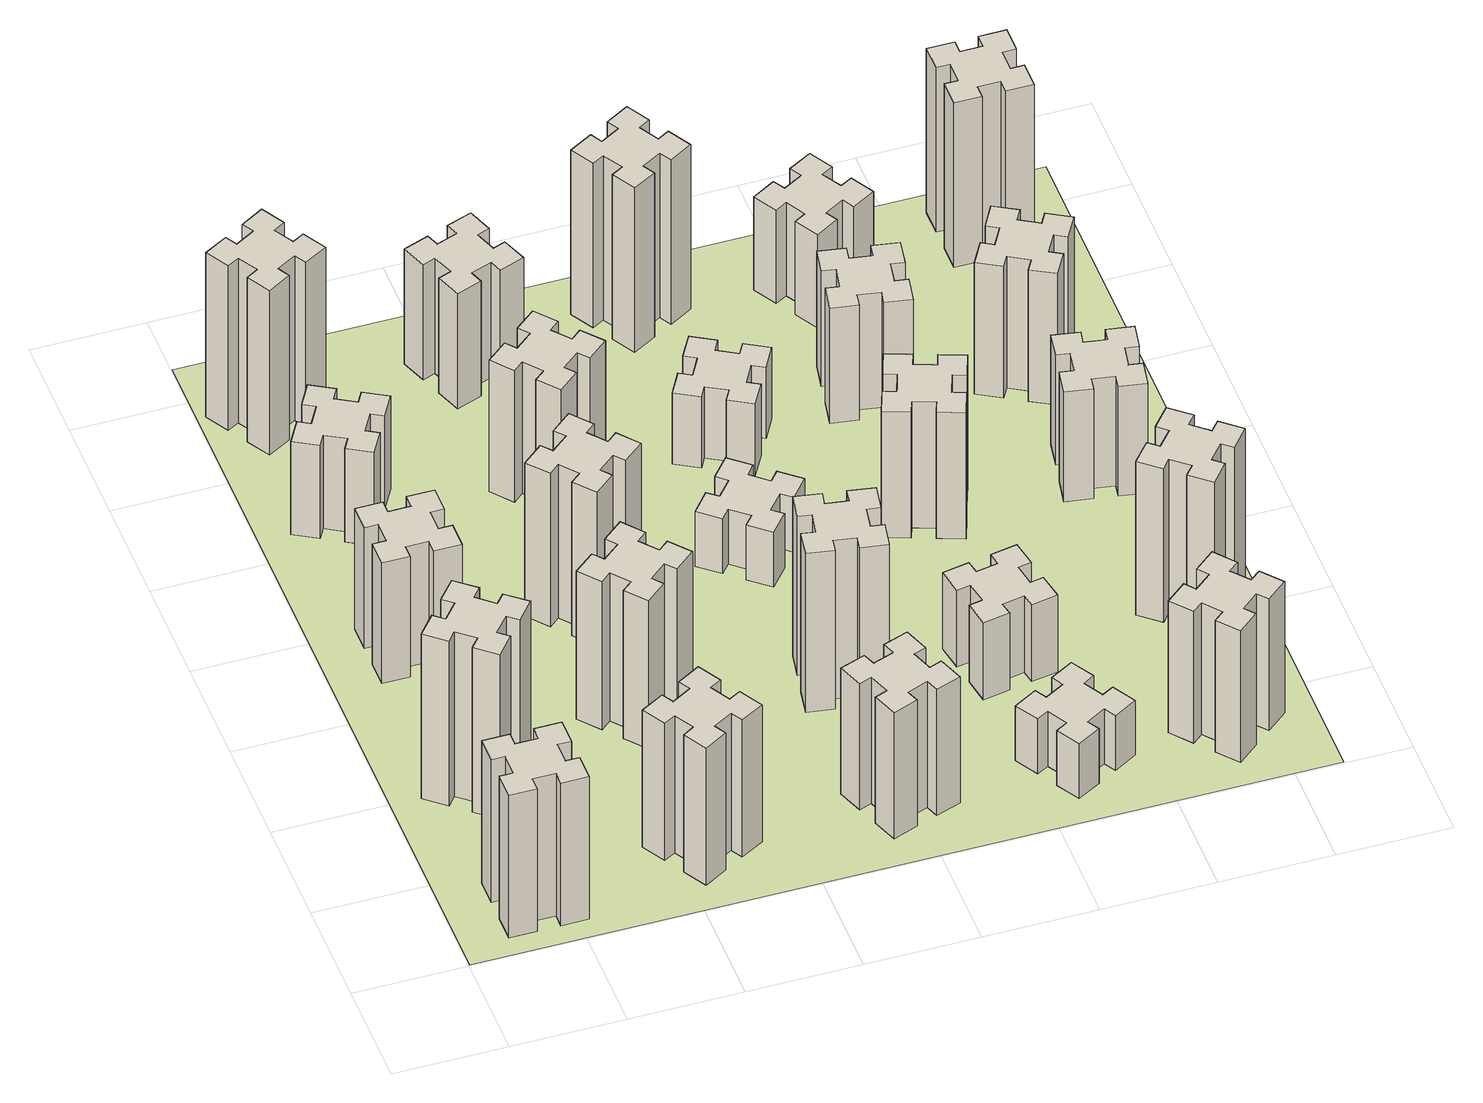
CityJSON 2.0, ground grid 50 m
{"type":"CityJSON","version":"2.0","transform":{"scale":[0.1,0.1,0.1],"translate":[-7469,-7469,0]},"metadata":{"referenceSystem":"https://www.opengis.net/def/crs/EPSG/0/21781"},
"CityObjects":{
"building1":{"type":"Building","attributes":{"class":"1000","function":"1000","usage":"1000","yearOfConstruction":2016,"roofType":"1000","measuredHeight":78,"storeysAboveGround":30,"storeysBelowGround":0},"geometry":[{"type":"Solid","lod":"1","boundaries":[[[[0,1,2,3,4,5,6,7,8,9,10,11,12,13,14,15,16,17,18,19]],[[17,16,20,21]],[[16,15,22,20]],[[15,14,23,22]],[[14,13,24,23]],[[13,12,25,24]],[[12,11,26,25]],[[11,10,27,26]],[[10,9,28,27]],[[9,8,29,28]],[[8,7,30,29]],[[7,6,31,30]],[[6,5,32,31]],[[5,4,33,32]],[[4,3,34,33]],[[3,2,35,34]],[[2,1,36,35]],[[1,0,37,36]],[[0,19,38,37]],[[19,18,39,38]],[[18,17,21,39]],[[24,25,26,27,28,29,30,31,32,33,34,35,36,37,38,39,21,20,22,23]]]]}]},
"building2":{"type":"Building","attributes":{"class":"1000","function":"1000","usage":"1000","yearOfConstruction":2016,"roofType":"1000","measuredHeight":90,"storeysAboveGround":30,"storeysBelowGround":0},"geometry":[{"type":"Solid","lod":"1","boundaries":[[[[40,41,42,43,44,45,46,47,48,49,50,51,52,53,54,55,56,57,58,59]],[[57,56,60,61]],[[56,55,62,60]],[[55,54,63,62]],[[54,53,64,63]],[[53,52,65,64]],[[52,51,66,65]],[[51,50,67,66]],[[50,49,68,67]],[[49,48,69,68]],[[48,47,70,69]],[[47,46,71,70]],[[46,45,72,71]],[[45,44,73,72]],[[44,43,74,73]],[[43,42,75,74]],[[42,41,76,75]],[[41,40,77,76]],[[40,59,78,77]],[[59,58,79,78]],[[58,57,61,79]],[[64,65,66,67,68,69,70,71,72,73,74,75,76,77,78,79,61,60,62,63]]]]}]},
"building3":{"type":"Building","attributes":{"class":"1000","function":"1000","usage":"1000","yearOfConstruction":2016,"roofType":"1000","measuredHeight":66,"storeysAboveGround":30,"storeysBelowGround":0},"geometry":[{"type":"Solid","lod":"1","boundaries":[[[[80,81,82,83,84,85,86,87,88,89,90,91,92,93,94,95,96,97,98,99]],[[97,96,100,101]],[[96,95,102,100]],[[95,94,103,102]],[[94,93,104,103]],[[93,92,105,104]],[[92,91,106,105]],[[91,90,107,106]],[[90,89,108,107]],[[89,88,109,108]],[[88,87,110,109]],[[87,86,111,110]],[[86,85,112,111]],[[85,84,113,112]],[[84,83,114,113]],[[83,82,115,114]],[[82,81,116,115]],[[81,80,117,116]],[[80,99,118,117]],[[99,98,119,118]],[[98,97,101,119]],[[104,105,106,107,108,109,110,111,112,113,114,115,116,117,118,119,101,100,102,103]]]]}]},
"building4":{"type":"Building","attributes":{"class":"1000","function":"1000","usage":"1000","yearOfConstruction":2016,"roofType":"1000","measuredHeight":51,"storeysAboveGround":30,"storeysBelowGround":0},"geometry":[{"type":"Solid","lod":"1","boundaries":[[[[120,121,122,123,124,125,126,127,128,129,130,131,132,133,134,135,136,137,138,139]],[[137,136,140,141]],[[136,135,142,140]],[[135,134,143,142]],[[134,133,144,143]],[[133,132,145,144]],[[132,131,146,145]],[[131,130,147,146]],[[130,129,148,147]],[[129,128,149,148]],[[128,127,150,149]],[[127,126,151,150]],[[126,125,152,151]],[[125,124,153,152]],[[124,123,154,153]],[[123,122,155,154]],[[122,121,156,155]],[[121,120,157,156]],[[120,139,158,157]],[[139,138,159,158]],[[138,137,141,159]],[[144,145,146,147,148,149,150,151,152,153,154,155,156,157,158,159,141,140,142,143]]]]}]},
"building5":{"type":"Building","attributes":{"class":"1000","function":"1000","usage":"1000","yearOfConstruction":2016,"roofType":"1000","measuredHeight":75,"storeysAboveGround":30,"storeysBelowGround":0},"geometry":[{"type":"Solid","lod":"1","boundaries":[[[[160,161,162,163,164,165,166,167,168,169,170,171,172,173,174,175,176,177,178,179]],[[177,176,180,181]],[[176,175,182,180]],[[175,174,183,182]],[[174,173,184,183]],[[173,172,185,184]],[[172,171,186,185]],[[171,170,187,186]],[[170,169,188,187]],[[169,168,189,188]],[[168,167,190,189]],[[167,166,191,190]],[[166,165,192,191]],[[165,164,193,192]],[[164,163,194,193]],[[163,162,195,194]],[[162,161,196,195]],[[161,160,197,196]],[[160,179,198,197]],[[179,178,199,198]],[[178,177,181,199]],[[184,185,186,187,188,189,190,191,192,193,194,195,196,197,198,199,181,180,182,183]]]]}]},
"building6":{"type":"Building","attributes":{"class":"1000","function":"1000","usage":"1000","yearOfConstruction":2016,"roofType":"1000","measuredHeight":90,"storeysAboveGround":30,"storeysBelowGround":0},"geometry":[{"type":"Solid","lod":"1","boundaries":[[[[200,201,202,203,204,205,206,207,208,209,210,211,212,213,214,215,216,217,218,219]],[[217,216,220,221]],[[216,215,222,220]],[[215,214,223,222]],[[214,213,224,223]],[[213,212,225,224]],[[212,211,226,225]],[[211,210,227,226]],[[210,209,228,227]],[[209,208,229,228]],[[208,207,230,229]],[[207,206,231,230]],[[206,205,232,231]],[[205,204,233,232]],[[204,203,234,233]],[[203,202,235,234]],[[202,201,236,235]],[[201,200,237,236]],[[200,219,238,237]],[[219,218,239,238]],[[218,217,221,239]],[[224,225,226,227,228,229,230,231,232,233,234,235,236,237,238,239,221,220,222,223]]]]}]},
"building7":{"type":"Building","attributes":{"class":"1000","function":"1000","usage":"1000","yearOfConstruction":2016,"roofType":"1000","measuredHeight":81,"storeysAboveGround":30,"storeysBelowGround":0},"geometry":[{"type":"Solid","lod":"1","boundaries":[[[[240,241,242,243,244,245,246,247,248,249,250,251,252,253,254,255,256,257,258,259]],[[257,256,260,261]],[[256,255,262,260]],[[255,254,263,262]],[[254,253,264,263]],[[253,252,265,264]],[[252,251,266,265]],[[251,250,267,266]],[[250,249,268,267]],[[249,248,269,268]],[[248,247,270,269]],[[247,246,271,270]],[[246,245,272,271]],[[245,244,273,272]],[[244,243,274,273]],[[243,242,275,274]],[[242,241,276,275]],[[241,240,277,276]],[[240,259,278,277]],[[259,258,279,278]],[[258,257,261,279]],[[264,265,266,267,268,269,270,271,272,273,274,275,276,277,278,279,261,260,262,263]]]]}]},
"building8":{"type":"Building","attributes":{"class":"1000","function":"1000","usage":"1000","yearOfConstruction":2016,"roofType":"1000","measuredHeight":84,"storeysAboveGround":30,"storeysBelowGround":0},"geometry":[{"type":"Solid","lod":"1","boundaries":[[[[280,281,282,283,284,285,286,287,288,289,290,291,292,293,294,295,296,297,298,299]],[[297,296,300,301]],[[296,295,302,300]],[[295,294,303,302]],[[294,293,304,303]],[[293,292,305,304]],[[292,291,306,305]],[[291,290,307,306]],[[290,289,308,307]],[[289,288,309,308]],[[288,287,310,309]],[[287,286,311,310]],[[286,285,312,311]],[[285,284,313,312]],[[284,283,314,313]],[[283,282,315,314]],[[282,281,316,315]],[[281,280,317,316]],[[280,299,318,317]],[[299,298,319,318]],[[298,297,301,319]],[[304,305,306,307,308,309,310,311,312,313,314,315,316,317,318,319,301,300,302,303]]]]}]},
"building9":{"type":"Building","attributes":{"class":"1000","function":"1000","usage":"1000","yearOfConstruction":2016,"roofType":"1000","measuredHeight":72,"storeysAboveGround":30,"storeysBelowGround":0},"geometry":[{"type":"Solid","lod":"1","boundaries":[[[[320,321,322,323,324,325,326,327,328,329,330,331,332,333,334,335,336,337,338,339]],[[337,336,340,341]],[[336,335,342,340]],[[335,334,343,342]],[[334,333,344,343]],[[333,332,345,344]],[[332,331,346,345]],[[331,330,347,346]],[[330,329,348,347]],[[329,328,349,348]],[[328,327,350,349]],[[327,326,351,350]],[[326,325,352,351]],[[325,324,353,352]],[[324,323,354,353]],[[323,322,355,354]],[[322,321,356,355]],[[321,320,357,356]],[[320,339,358,357]],[[339,338,359,358]],[[338,337,341,359]],[[344,345,346,347,348,349,350,351,352,353,354,355,356,357,358,359,341,340,342,343]]]]}]},
"building10":{"type":"Building","attributes":{"class":"1000","function":"1000","usage":"1000","yearOfConstruction":2016,"roofType":"1000","measuredHeight":69,"storeysAboveGround":30,"storeysBelowGround":0},"geometry":[{"type":"Solid","lod":"1","boundaries":[[[[360,361,362,363,364,365,366,367,368,369,370,371,372,373,374,375,376,377,378,379]],[[377,376,380,381]],[[376,375,382,380]],[[375,374,383,382]],[[374,373,384,383]],[[373,372,385,384]],[[372,371,386,385]],[[371,370,387,386]],[[370,369,388,387]],[[369,368,389,388]],[[368,367,390,389]],[[367,366,391,390]],[[366,365,392,391]],[[365,364,393,392]],[[364,363,394,393]],[[363,362,395,394]],[[362,361,396,395]],[[361,360,397,396]],[[360,379,398,397]],[[379,378,399,398]],[[378,377,381,399]],[[384,385,386,387,388,389,390,391,392,393,394,395,396,397,398,399,381,380,382,383]]]]}]},
"building11":{"type":"Building","attributes":{"class":"1000","function":"1000","usage":"1000","yearOfConstruction":2016,"roofType":"1000","measuredHeight":63,"storeysAboveGround":30,"storeysBelowGround":0},"geometry":[{"type":"Solid","lod":"1","boundaries":[[[[400,401,402,403,404,405,406,407,408,409,410,411,412,413,414,415,416,417,418,419]],[[417,416,420,421]],[[416,415,422,420]],[[415,414,423,422]],[[414,413,424,423]],[[413,412,425,424]],[[412,411,426,425]],[[411,410,427,426]],[[410,409,428,427]],[[409,408,429,428]],[[408,407,430,429]],[[407,406,431,430]],[[406,405,432,431]],[[405,404,433,432]],[[404,403,434,433]],[[403,402,435,434]],[[402,401,436,435]],[[401,400,437,436]],[[400,419,438,437]],[[419,418,439,438]],[[418,417,421,439]],[[424,425,426,427,428,429,430,431,432,433,434,435,436,437,438,439,421,420,422,423]]]]}]},
"building12":{"type":"Building","attributes":{"class":"1000","function":"1000","usage":"1000","yearOfConstruction":2016,"roofType":"1000","measuredHeight":87,"storeysAboveGround":30,"storeysBelowGround":0},"geometry":[{"type":"Solid","lod":"1","boundaries":[[[[440,441,442,443,444,445,446,447,448,449,450,451,452,453,454,455,456,457,458,459]],[[457,456,460,461]],[[456,455,462,460]],[[455,454,463,462]],[[454,453,464,463]],[[453,452,465,464]],[[452,451,466,465]],[[451,450,467,466]],[[450,449,468,467]],[[449,448,469,468]],[[448,447,470,469]],[[447,446,471,470]],[[446,445,472,471]],[[445,444,473,472]],[[444,443,474,473]],[[443,442,475,474]],[[442,441,476,475]],[[441,440,477,476]],[[440,459,478,477]],[[459,458,479,478]],[[458,457,461,479]],[[464,465,466,467,468,469,470,471,472,473,474,475,476,477,478,479,461,460,462,463]]]]}]},
"building13":{"type":"Building","attributes":{"class":"1000","function":"1000","usage":"1000","yearOfConstruction":2016,"roofType":"1000","measuredHeight":30,"storeysAboveGround":30,"storeysBelowGround":0},"geometry":[{"type":"Solid","lod":"1","boundaries":[[[[480,481,482,483,484,485,486,487,488,489,490,491,492,493,494,495,496,497,498,499]],[[497,496,500,501]],[[496,495,502,500]],[[495,494,503,502]],[[494,493,504,503]],[[493,492,505,504]],[[492,491,506,505]],[[491,490,507,506]],[[490,489,508,507]],[[489,488,509,508]],[[488,487,510,509]],[[487,486,511,510]],[[486,485,512,511]],[[485,484,513,512]],[[484,483,514,513]],[[483,482,515,514]],[[482,481,516,515]],[[481,480,517,516]],[[480,499,518,517]],[[499,498,519,518]],[[498,497,501,519]],[[504,505,506,507,508,509,510,511,512,513,514,515,516,517,518,519,501,500,502,503]]]]}]},
"building14":{"type":"Building","attributes":{"class":"1000","function":"1000","usage":"1000","yearOfConstruction":2016,"roofType":"1000","measuredHeight":39,"storeysAboveGround":30,"storeysBelowGround":0},"geometry":[{"type":"Solid","lod":"1","boundaries":[[[[520,521,522,523,524,525,526,527,528,529,530,531,532,533,534,535,536,537,538,539]],[[537,536,540,541]],[[536,535,542,540]],[[535,534,543,542]],[[534,533,544,543]],[[533,532,545,544]],[[532,531,546,545]],[[531,530,547,546]],[[530,529,548,547]],[[529,528,549,548]],[[528,527,550,549]],[[527,526,551,550]],[[526,525,552,551]],[[525,524,553,552]],[[524,523,554,553]],[[523,522,555,554]],[[522,521,556,555]],[[521,520,557,556]],[[520,539,558,557]],[[539,538,559,558]],[[538,537,541,559]],[[544,545,546,547,548,549,550,551,552,553,554,555,556,557,558,559,541,540,542,543]]]]}]},
"building15":{"type":"Building","attributes":{"class":"1000","function":"1000","usage":"1000","yearOfConstruction":2016,"roofType":"1000","measuredHeight":30,"storeysAboveGround":30,"storeysBelowGround":0},"geometry":[{"type":"Solid","lod":"1","boundaries":[[[[560,561,562,563,564,565,566,567,568,569,570,571,572,573,574,575,576,577,578,579]],[[577,576,580,581]],[[576,575,582,580]],[[575,574,583,582]],[[574,573,584,583]],[[573,572,585,584]],[[572,571,586,585]],[[571,570,587,586]],[[570,569,588,587]],[[569,568,589,588]],[[568,567,590,589]],[[567,566,591,590]],[[566,565,592,591]],[[565,564,593,592]],[[564,563,594,593]],[[563,562,595,594]],[[562,561,596,595]],[[561,560,597,596]],[[560,579,598,597]],[[579,578,599,598]],[[578,577,581,599]],[[584,585,586,587,588,589,590,591,592,593,594,595,596,597,598,599,581,580,582,583]]]]}]},
"building16":{"type":"Building","attributes":{"class":"1000","function":"1000","usage":"1000","yearOfConstruction":2016,"roofType":"1000","measuredHeight":90,"storeysAboveGround":30,"storeysBelowGround":0},"geometry":[{"type":"Solid","lod":"1","boundaries":[[[[600,601,602,603,604,605,606,607,608,609,610,611,612,613,614,615,616,617,618,619]],[[617,616,620,621]],[[616,615,622,620]],[[615,614,623,622]],[[614,613,624,623]],[[613,612,625,624]],[[612,611,626,625]],[[611,610,627,626]],[[610,609,628,627]],[[609,608,629,628]],[[608,607,630,629]],[[607,606,631,630]],[[606,605,632,631]],[[605,604,633,632]],[[604,603,634,633]],[[603,602,635,634]],[[602,601,636,635]],[[601,600,637,636]],[[600,619,638,637]],[[619,618,639,638]],[[618,617,621,639]],[[624,625,626,627,628,629,630,631,632,633,634,635,636,637,638,639,621,620,622,623]]]]}]},
"building17":{"type":"Building","attributes":{"class":"1000","function":"1000","usage":"1000","yearOfConstruction":2016,"roofType":"1000","measuredHeight":42,"storeysAboveGround":30,"storeysBelowGround":0},"geometry":[{"type":"Solid","lod":"1","boundaries":[[[[640,641,642,643,644,645,646,647,648,649,650,651,652,653,654,655,656,657,658,659]],[[657,656,660,661]],[[656,655,662,660]],[[655,654,663,662]],[[654,653,664,663]],[[653,652,665,664]],[[652,651,666,665]],[[651,650,667,666]],[[650,649,668,667]],[[649,648,669,668]],[[648,647,670,669]],[[647,646,671,670]],[[646,645,672,671]],[[645,644,673,672]],[[644,643,674,673]],[[643,642,675,674]],[[642,641,676,675]],[[641,640,677,676]],[[640,659,678,677]],[[659,658,679,678]],[[658,657,661,679]],[[664,665,666,667,668,669,670,671,672,673,674,675,676,677,678,679,661,660,662,663]]]]}]},
"building18":{"type":"Building","attributes":{"class":"1000","function":"1000","usage":"1000","yearOfConstruction":2016,"roofType":"1000","measuredHeight":69,"storeysAboveGround":30,"storeysBelowGround":0},"geometry":[{"type":"Solid","lod":"1","boundaries":[[[[680,681,682,683,684,685,686,687,688,689,690,691,692,693,694,695,696,697,698,699]],[[697,696,700,701]],[[696,695,702,700]],[[695,694,703,702]],[[694,693,704,703]],[[693,692,705,704]],[[692,691,706,705]],[[691,690,707,706]],[[690,689,708,707]],[[689,688,709,708]],[[688,687,710,709]],[[687,686,711,710]],[[686,685,712,711]],[[685,684,713,712]],[[684,683,714,713]],[[683,682,715,714]],[[682,681,716,715]],[[681,680,717,716]],[[680,699,718,717]],[[699,698,719,718]],[[698,697,701,719]],[[704,705,706,707,708,709,710,711,712,713,714,715,716,717,718,719,701,700,702,703]]]]}]},
"building19":{"type":"Building","attributes":{"class":"1000","function":"1000","usage":"1000","yearOfConstruction":2016,"roofType":"1000","measuredHeight":63,"storeysAboveGround":30,"storeysBelowGround":0},"geometry":[{"type":"Solid","lod":"1","boundaries":[[[[720,721,722,723,724,725,726,727,728,729,730,731,732,733,734,735,736,737,738,739]],[[737,736,740,741]],[[736,735,742,740]],[[735,734,743,742]],[[734,733,744,743]],[[733,732,745,744]],[[732,731,746,745]],[[731,730,747,746]],[[730,729,748,747]],[[729,728,749,748]],[[728,727,750,749]],[[727,726,751,750]],[[726,725,752,751]],[[725,724,753,752]],[[724,723,754,753]],[[723,722,755,754]],[[722,721,756,755]],[[721,720,757,756]],[[720,739,758,757]],[[739,738,759,758]],[[738,737,741,759]],[[744,745,746,747,748,749,750,751,752,753,754,755,756,757,758,759,741,740,742,743]]]]}]},
"building20":{"type":"Building","attributes":{"class":"1000","function":"1000","usage":"1000","yearOfConstruction":2016,"roofType":"1000","measuredHeight":72,"storeysAboveGround":30,"storeysBelowGround":0},"geometry":[{"type":"Solid","lod":"1","boundaries":[[[[760,761,762,763,764,765,766,767,768,769,770,771,772,773,774,775,776,777,778,779]],[[777,776,780,781]],[[776,775,782,780]],[[775,774,783,782]],[[774,773,784,783]],[[773,772,785,784]],[[772,771,786,785]],[[771,770,787,786]],[[770,769,788,787]],[[769,768,789,788]],[[768,767,790,789]],[[767,766,791,790]],[[766,765,792,791]],[[765,764,793,792]],[[764,763,794,793]],[[763,762,795,794]],[[762,761,796,795]],[[761,760,797,796]],[[760,779,798,797]],[[779,778,799,798]],[[778,777,781,799]],[[784,785,786,787,788,789,790,791,792,793,794,795,796,797,798,799,781,780,782,783]]]]}]},
"building21":{"type":"Building","attributes":{"class":"1000","function":"1000","usage":"1000","yearOfConstruction":2016,"roofType":"1000","measuredHeight":51,"storeysAboveGround":30,"storeysBelowGround":0},"geometry":[{"type":"Solid","lod":"1","boundaries":[[[[800,801,802,803,804,805,806,807,808,809,810,811,812,813,814,815,816,817,818,819]],[[817,816,820,821]],[[816,815,822,820]],[[815,814,823,822]],[[814,813,824,823]],[[813,812,825,824]],[[812,811,826,825]],[[811,810,827,826]],[[810,809,828,827]],[[809,808,829,828]],[[808,807,830,829]],[[807,806,831,830]],[[806,805,832,831]],[[805,804,833,832]],[[804,803,834,833]],[[803,802,835,834]],[[802,801,836,835]],[[801,800,837,836]],[[800,819,838,837]],[[819,818,839,838]],[[818,817,821,839]],[[824,825,826,827,828,829,830,831,832,833,834,835,836,837,838,839,821,820,822,823]]]]}]},
"building22":{"type":"Building","attributes":{"class":"1000","function":"1000","usage":"1000","yearOfConstruction":2016,"roofType":"1000","measuredHeight":84,"storeysAboveGround":30,"storeysBelowGround":0},"geometry":[{"type":"Solid","lod":"1","boundaries":[[[[840,841,842,843,844,845,846,847,848,849,850,851,852,853,854,855,856,857,858,859]],[[857,856,860,861]],[[856,855,862,860]],[[855,854,863,862]],[[854,853,864,863]],[[853,852,865,864]],[[852,851,866,865]],[[851,850,867,866]],[[850,849,868,867]],[[849,848,869,868]],[[848,847,870,869]],[[847,846,871,870]],[[846,845,872,871]],[[845,844,873,872]],[[844,843,874,873]],[[843,842,875,874]],[[842,841,876,875]],[[841,840,877,876]],[[840,859,878,877]],[[859,858,879,878]],[[858,857,861,879]],[[864,865,866,867,868,869,870,871,872,873,874,875,876,877,878,879,861,860,862,863]]]]}]},
"building23":{"type":"Building","attributes":{"class":"1000","function":"1000","usage":"1000","yearOfConstruction":2016,"roofType":"1000","measuredHeight":60,"storeysAboveGround":30,"storeysBelowGround":0},"geometry":[{"type":"Solid","lod":"1","boundaries":[[[[880,881,882,883,884,885,886,887,888,889,890,891,892,893,894,895,896,897,898,899]],[[897,896,900,901]],[[896,895,902,900]],[[895,894,903,902]],[[894,893,904,903]],[[893,892,905,904]],[[892,891,906,905]],[[891,890,907,906]],[[890,889,908,907]],[[889,888,909,908]],[[888,887,910,909]],[[887,886,911,910]],[[886,885,912,911]],[[885,884,913,912]],[[884,883,914,913]],[[883,882,915,914]],[[882,881,916,915]],[[881,880,917,916]],[[880,899,918,917]],[[899,898,919,918]],[[898,897,901,919]],[[904,905,906,907,908,909,910,911,912,913,914,915,916,917,918,919,901,900,902,903]]]]}]},
"building24":{"type":"Building","attributes":{"class":"1000","function":"1000","usage":"1000","yearOfConstruction":2016,"roofType":"1000","measuredHeight":72,"storeysAboveGround":30,"storeysBelowGround":0},"geometry":[{"type":"Solid","lod":"1","boundaries":[[[[920,921,922,923,924,925,926,927,928,929,930,931,932,933,934,935,936,937,938,939]],[[937,936,940,941]],[[936,935,942,940]],[[935,934,943,942]],[[934,933,944,943]],[[933,932,945,944]],[[932,931,946,945]],[[931,930,947,946]],[[930,929,948,947]],[[929,928,949,948]],[[928,927,950,949]],[[927,926,951,950]],[[926,925,952,951]],[[925,924,953,952]],[[924,923,954,953]],[[923,922,955,954]],[[922,921,956,955]],[[921,920,957,956]],[[920,939,958,957]],[[939,938,959,958]],[[938,937,941,959]],[[944,945,946,947,948,949,950,951,952,953,954,955,956,957,958,959,941,940,942,943]]]]}]},
"building25":{"type":"Building","attributes":{"class":"1000","function":"1000","usage":"1000","yearOfConstruction":2016,"roofType":"1000","measuredHeight":90,"storeysAboveGround":30,"storeysBelowGround":0},"geometry":[{"type":"Solid","lod":"1","boundaries":[[[[960,961,962,963,964,965,966,967,968,969,970,971,972,973,974,975,976,977,978,979]],[[977,976,980,981]],[[976,975,982,980]],[[975,974,983,982]],[[974,973,984,983]],[[973,972,985,984]],[[972,971,986,985]],[[971,970,987,986]],[[970,969,988,987]],[[969,968,989,988]],[[968,967,990,989]],[[967,966,991,990]],[[966,965,992,991]],[[965,964,993,992]],[[964,963,994,993]],[[963,962,995,994]],[[962,961,996,995]],[[961,960,997,996]],[[960,979,998,997]],[[979,978,999,998]],[[978,977,981,999]],[[984,985,986,987,988,989,990,991,992,993,994,995,996,997,998,999,981,980,982,983]]]]}]},
"landuse1":{"type":"LandUse","attributes":{"name":"plot1","function":"1010"},"geometry":[{"type":"MultiSurface","lod":"1","boundaries":[[[1000,1001,1002,1003]]]}]}
},
"vertices":[
[265,325,0],[265,225,0],[205,225,0],[205,105,0],[325,105,0],[325,165,0],[425,165,0],[425,105,0],[545,105,0],[545,225,0],[485,225,0],[485,325,0],[545,325,0],[545,445,0],[425,445,0],[425,385,0],[325,385,0],[325,445,0],[205,445,0],[205,325,0],[325,385,780],[325,445,780],[425,385,780],[425,445,780],[545,445,780],[545,325,780],[485,325,780],[485,225,780],[545,225,780],[545,105,780],[425,105,780],[425,165,780],[325,165,780],[325,105,780],[205,105,780],[205,225,780],[265,225,780],[265,325,780],[205,325,780],[205,445,780],
[484,1067,0],[408,1132,0],[446,1178,0],[354,1255,0],[277,1163,0],[323,1124,0],[259,1048,0],[213,1086,0],[136,994,0],[228,917,0],[266,963,0],[343,899,0],[304,853,0],[396,776,0],[473,868,0],[427,906,0],[492,983,0],[538,944,0],[615,1036,0],[523,1113,0],[492,983,900],[538,944,900],[427,906,900],[473,868,900],[396,776,900],[304,853,900],[343,899,900],[266,963,900],[228,917,900],[136,994,900],[213,1086,900],[259,1048,900],[323,1124,900],[277,1163,900],[354,1255,900],[446,1178,900],[408,1132,900],[484,1067,900],[523,1113,900],[615,1036,900],
[265,1905,0],[265,1805,0],[205,1805,0],[205,1685,0],[325,1685,0],[325,1745,0],[425,1745,0],[425,1685,0],[545,1685,0],[545,1805,0],[485,1805,0],[485,1905,0],[545,1905,0],[545,2025,0],[425,2025,0],[425,1965,0],[325,1965,0],[325,2025,0],[205,2025,0],[205,1905,0],[325,1965,660],[325,2025,660],[425,1965,660],[425,2025,660],[545,2025,660],[545,1905,660],[485,1905,660],[485,1805,660],[545,1805,660],[545,1685,660],[425,1685,660],[425,1745,660],[325,1745,660],[325,1685,660],[205,1685,660],[205,1805,660],[265,1805,660],[265,1905,660],[205,1905,660],[205,2025,660],
[446,2597,0],[496,2684,0],[548,2654,0],[608,2758,0],[504,2818,0],[474,2766,0],[387,2816,0],[417,2868,0],[313,2928,0],[253,2824,0],[305,2794,0],[255,2707,0],[203,2737,0],[143,2633,0],[247,2573,0],[277,2625,0],[364,2575,0],[334,2523,0],[438,2463,0],[498,2567,0],[364,2575,510],[334,2523,510],[277,2625,510],[247,2573,510],[143,2633,510],[203,2737,510],[255,2707,510],[305,2794,510],[253,2824,510],[313,2928,510],[417,2868,510],[387,2816,510],[474,2766,510],[504,2818,510],[608,2758,510],[548,2654,510],[496,2684,510],[446,2597,510],[498,2567,510],[438,2463,510],
[1127,255,0],[1214,305,0],[1244,253,0],[1348,313,0],[1288,417,0],[1236,387,0],[1186,474,0],[1238,504,0],[1178,608,0],[1074,548,0],[1104,496,0],[1017,446,0],[987,498,0],[883,438,0],[943,334,0],[995,364,0],[1045,277,0],[993,247,0],[1053,143,0],[1157,203,0],[1045,277,750],[993,247,750],[995,364,750],[943,334,750],[883,438,750],[987,498,750],[1017,446,750],[1104,496,750],[1074,548,750],[1178,608,750],[1238,504,750],[1186,474,750],[1236,387,750],[1288,417,750],[1348,313,750],[1244,253,750],[1214,305,750],[1127,255,750],[1157,203,750],[1053,143,750],
[287,3215,0],[374,3265,0],[404,3213,0],[508,3273,0],[448,3377,0],[396,3347,0],[346,3434,0],[398,3464,0],[338,3568,0],[234,3508,0],[264,3456,0],[177,3406,0],[147,3458,0],[43,3398,0],[103,3294,0],[155,3324,0],[205,3237,0],[153,3207,0],[213,3103,0],[317,3163,0],[205,3237,900],[153,3207,900],[155,3324,900],[103,3294,900],[43,3398,900],[147,3458,900],[177,3406,900],[264,3456,900],[234,3508,900],[338,3568,900],[398,3464,900],[346,3434,900],[396,3347,900],[448,3377,900],[508,3273,900],[404,3213,900],[374,3265,900],[287,3215,900],[317,3163,900],[213,3103,900],
[1083,1332,0],[1006,1267,0],[968,1313,0],[876,1236,0],[953,1144,0],[999,1183,0],[1063,1106,0],[1017,1068,0],[1094,976,0],[1186,1053,0],[1148,1099,0],[1224,1163,0],[1263,1117,0],[1355,1194,0],[1278,1286,0],[1232,1248,0],[1167,1324,0],[1213,1363,0],[1136,1455,0],[1044,1378,0],[1167,1324,810],[1213,1363,810],[1232,1248,810],[1278,1286,810],[1355,1194,810],[1263,1117,810],[1224,1163,810],[1148,1099,810],[1186,1053,810],[1094,976,810],[1017,1068,810],[1063,1106,810],[999,1183,810],[953,1144,810],[876,1236,810],[968,1313,810],[1006,1267,810],[1083,1332,810],[1044,1378,810],[1136,1455,810],
[1083,1972,0],[1006,1907,0],[968,1953,0],[876,1876,0],[953,1784,0],[999,1823,0],[1063,1746,0],[1017,1708,0],[1094,1616,0],[1186,1693,0],[1148,1739,0],[1224,1803,0],[1263,1757,0],[1355,1834,0],[1278,1926,0],[1232,1888,0],[1167,1964,0],[1213,2003,0],[1136,2095,0],[1044,2018,0],[1167,1964,840],[1213,2003,840],[1232,1888,840],[1278,1926,840],[1355,1834,840],[1263,1757,840],[1224,1803,840],[1148,1739,840],[1186,1693,840],[1094,1616,840],[1017,1708,840],[1063,1746,840],[999,1823,840],[953,1784,840],[876,1876,840],[968,1953,840],[1006,1907,840],[1083,1972,840],[1044,2018,840],[1136,2095,840],
[1099,2563,0],[1163,2486,0],[1117,2448,0],[1194,2356,0],[1286,2433,0],[1248,2479,0],[1324,2543,0],[1363,2497,0],[1455,2574,0],[1378,2666,0],[1332,2628,0],[1267,2704,0],[1313,2743,0],[1236,2835,0],[1144,2758,0],[1183,2712,0],[1106,2647,0],[1068,2693,0],[976,2616,0],[1053,2524,0],[1106,2647,720],[1068,2693,720],[1183,2712,720],[1144,2758,720],[1236,2835,720],[1313,2743,720],[1267,2704,720],[1332,2628,720],[1378,2666,720],[1455,2574,720],[1363,2497,720],[1324,2543,720],[1248,2479,720],[1286,2433,720],[1194,2356,720],[1117,2448,720],[1163,2486,720],[1099,2563,720],[1053,2524,720],[976,2616,720],
[1965,496,0],[1871,462,0],[1850,518,0],[1737,477,0],[1779,364,0],[1835,385,0],[1869,291,0],[1813,270,0],[1854,157,0],[1967,199,0],[1946,255,0],[2040,289,0],[2060,233,0],[2173,274,0],[2132,387,0],[2076,366,0],[2042,460,0],[2098,480,0],[2057,593,0],[1944,552,0],[2042,460,690],[2098,480,690],[2076,366,690],[2132,387,690],[2173,274,690],[2060,233,690],[2040,289,690],[1946,255,690],[1967,199,690],[1854,157,690],[1813,270,690],[1869,291,690],[1835,385,690],[1779,364,690],[1737,477,690],[1850,518,690],[1871,462,690],[1965,496,690],[1944,552,690],[2057,593,690],
[1125,3456,0],[1031,3422,0],[1010,3478,0],[897,3437,0],[939,3324,0],[995,3345,0],[1029,3251,0],[973,3230,0],[1014,3117,0],[1127,3159,0],[1106,3215,0],[1200,3249,0],[1220,3193,0],[1333,3234,0],[1292,3347,0],[1236,3326,0],[1202,3420,0],[1258,3440,0],[1217,3553,0],[1104,3512,0],[1202,3420,630],[1258,3440,630],[1236,3326,630],[1292,3347,630],[1333,3234,630],[1220,3193,630],[1200,3249,630],[1106,3215,630],[1127,3159,630],[1014,3117,630],[973,3230,630],[1029,3251,630],[995,3345,630],[939,3324,630],[897,3437,630],[1010,3478,630],[1031,3422,630],[1125,3456,630],[1104,3512,630],[1217,3553,630],
[2055,1047,0],[2072,1145,0],[2131,1135,0],[2152,1253,0],[2034,1274,0],[2024,1215,0],[1925,1232,0],[1936,1291,0],[1817,1312,0],[1797,1194,0],[1856,1184,0],[1838,1085,0],[1779,1096,0],[1758,977,0],[1877,957,0],[1887,1016,0],[1985,998,0],[1975,939,0],[2093,918,0],[2114,1037,0],[1985,998,870],[1975,939,870],[1887,1016,870],[1877,957,870],[1758,977,870],[1779,1096,870],[1838,1085,870],[1856,1184,870],[1797,1194,870],[1817,1312,870],[1936,1291,870],[1925,1232,870],[2024,1215,870],[2034,1274,870],[2152,1253,870],[2131,1135,870],[2072,1145,870],[2055,1047,870],[2114,1037,870],[2093,918,870],
[1964,2007,0],[1888,2072,0],[1926,2118,0],[1834,2195,0],[1757,2103,0],[1803,2064,0],[1739,1988,0],[1693,2026,0],[1616,1934,0],[1708,1857,0],[1746,1903,0],[1823,1839,0],[1784,1793,0],[1876,1716,0],[1953,1808,0],[1907,1846,0],[1972,1923,0],[2018,1884,0],[2095,1976,0],[2003,2053,0],[1972,1923,300],[2018,1884,300],[1907,1846,300],[1953,1808,300],[1876,1716,300],[1784,1793,300],[1823,1839,300],[1746,1903,300],[1708,1857,300],[1616,1934,300],[1693,2026,300],[1739,1988,300],[1803,2064,300],[1757,2103,300],[1834,2195,300],[1926,2118,300],[1888,2072,300],[1964,2007,300],[2003,2053,300],[2095,1976,300],
[2026,2497,0],[2076,2584,0],[2128,2554,0],[2188,2658,0],[2084,2718,0],[2054,2666,0],[1967,2716,0],[1997,2768,0],[1893,2828,0],[1833,2724,0],[1885,2694,0],[1835,2607,0],[1783,2637,0],[1723,2533,0],[1827,2473,0],[1857,2525,0],[1944,2475,0],[1914,2423,0],[2018,2363,0],[2078,2467,0],[1944,2475,390],[1914,2423,390],[1857,2525,390],[1827,2473,390],[1723,2533,390],[1783,2637,390],[1835,2607,390],[1885,2694,390],[1833,2724,390],[1893,2828,390],[1997,2768,390],[1967,2716,390],[2054,2666,390],[2084,2718,390],[2188,2658,390],[2128,2554,390],[2076,2584,390],[2026,2497,390],[2078,2467,390],[2018,2363,390],
[2575,364,0],[2625,277,0],[2573,247,0],[2633,143,0],[2737,203,0],[2707,255,0],[2794,305,0],[2824,253,0],[2928,313,0],[2868,417,0],[2816,387,0],[2766,474,0],[2818,504,0],[2758,608,0],[2654,548,0],[2684,496,0],[2597,446,0],[2567,498,0],[2463,438,0],[2523,334,0],[2597,446,300],[2567,498,300],[2684,496,300],[2654,548,300],[2758,608,300],[2818,504,300],[2766,474,300],[2816,387,300],[2868,417,300],[2928,313,300],[2824,253,300],[2794,305,300],[2707,255,300],[2737,203,300],[2633,143,300],[2573,247,300],[2625,277,300],[2575,364,300],[2523,334,300],[2463,438,300],
[1844,3556,0],[1757,3506,0],[1727,3558,0],[1623,3498,0],[1683,3394,0],[1735,3424,0],[1785,3337,0],[1733,3307,0],[1793,3203,0],[1897,3263,0],[1867,3315,0],[1954,3365,0],[1984,3313,0],[2088,3373,0],[2028,3477,0],[1976,3447,0],[1926,3534,0],[1978,3564,0],[1918,3668,0],[1814,3608,0],[1926,3534,900],[1978,3564,900],[1976,3447,900],[2028,3477,900],[2088,3373,900],[1984,3313,900],[1954,3365,900],[1867,3315,900],[1897,3263,900],[1793,3203,900],[1733,3307,900],[1785,3337,900],[1735,3424,900],[1683,3394,900],[1623,3498,900],[1727,3558,900],[1757,3506,900],[1844,3556,900],[1814,3608,900],[1918,3668,900],
[2625,1132,0],[2527,1115,0],[2517,1174,0],[2398,1153,0],[2419,1035,0],[2478,1045,0],[2496,947,0],[2437,937,0],[2457,818,0],[2576,839,0],[2565,898,0],[2664,916,0],[2674,857,0],[2792,877,0],[2771,996,0],[2712,985,0],[2695,1084,0],[2754,1094,0],[2733,1212,0],[2615,1191,0],[2695,1084,420],[2754,1094,420],[2712,985,420],[2771,996,420],[2792,877,420],[2674,857,420],[2664,916,420],[2565,898,420],[2576,839,420],[2457,818,420],[2437,937,420],[2496,947,420],[2478,1045,420],[2419,1035,420],[2398,1153,420],[2517,1174,420],[2527,1115,420],[2625,1132,420],[2615,1191,420],[2733,1212,420],
[2682,1871,0],[2716,1965,0],[2772,1944,0],[2813,2057,0],[2700,2098,0],[2680,2042,0],[2586,2076,0],[2607,2132,0],[2494,2173,0],[2453,2060,0],[2509,2040,0],[2475,1946,0],[2419,1967,0],[2377,1854,0],[2490,1813,0],[2511,1869,0],[2605,1835,0],[2584,1779,0],[2697,1737,0],[2738,1850,0],[2605,1835,690],[2584,1779,690],[2511,1869,690],[2490,1813,690],[2377,1854,690],[2419,1967,690],[2475,1946,690],[2509,2040,690],[2453,2060,690],[2494,2173,690],[2607,2132,690],[2586,2076,690],[2680,2042,690],[2700,2098,690],[2813,2057,690],[2772,1944,690],[2716,1965,690],[2682,1871,690],[2738,1850,690],[2697,1737,690],
[2664,2795,0],[2565,2812,0],[2576,2871,0],[2457,2892,0],[2437,2774,0],[2496,2764,0],[2478,2665,0],[2419,2676,0],[2398,2557,0],[2517,2537,0],[2527,2596,0],[2625,2578,0],[2615,2519,0],[2733,2498,0],[2754,2617,0],[2695,2627,0],[2712,2725,0],[2771,2715,0],[2792,2833,0],[2674,2854,0],[2712,2725,630],[2771,2715,630],[2695,2627,630],[2754,2617,630],[2733,2498,630],[2615,2519,630],[2625,2578,630],[2527,2596,630],[2517,2537,630],[2398,2557,630],[2419,2676,630],[2478,2665,630],[2496,2764,630],[2437,2774,630],[2457,2892,630],[2576,2871,630],[2565,2812,630],[2664,2795,630],[2674,2854,630],[2792,2833,630],
[3368,259,0],[3444,323,0],[3483,277,0],[3575,354,0],[3498,446,0],[3452,408,0],[3387,484,0],[3433,523,0],[3356,615,0],[3264,538,0],[3303,492,0],[3226,427,0],[3188,473,0],[3096,396,0],[3173,304,0],[3219,343,0],[3283,266,0],[3237,228,0],[3314,136,0],[3406,213,0],[3283,266,720],[3237,228,720],[3219,343,720],[3173,304,720],[3096,396,720],[3188,473,720],[3226,427,720],[3303,492,720],[3264,538,720],[3356,615,720],[3433,523,720],[3387,484,720],[3452,408,720],[3498,446,720],[3575,354,720],[3483,277,720],[3444,323,720],[3368,259,720],[3406,213,720],[3314,136,720],
[2716,3347,0],[2666,3434,0],[2718,3464,0],[2658,3568,0],[2554,3508,0],[2584,3456,0],[2497,3406,0],[2467,3458,0],[2363,3398,0],[2423,3294,0],[2475,3324,0],[2525,3237,0],[2473,3207,0],[2533,3103,0],[2637,3163,0],[2607,3215,0],[2694,3265,0],[2724,3213,0],[2828,3273,0],[2768,3377,0],[2694,3265,510],[2724,3213,510],[2607,3215,510],[2637,3163,510],[2533,3103,510],[2473,3207,510],[2525,3237,510],[2475,3324,510],[2423,3294,510],[2363,3398,510],[2467,3458,510],[2497,3406,510],[2584,3456,510],[2554,3508,510],[2658,3568,510],[2718,3464,510],[2666,3434,510],[2716,3347,510],[2768,3377,510],[2828,3273,510],
[3487,1006,0],[3552,1083,0],[3598,1044,0],[3675,1136,0],[3583,1213,0],[3544,1167,0],[3468,1232,0],[3506,1278,0],[3414,1355,0],[3337,1263,0],[3383,1224,0],[3319,1148,0],[3273,1186,0],[3196,1094,0],[3288,1017,0],[3326,1063,0],[3403,999,0],[3364,953,0],[3456,876,0],[3533,968,0],[3403,999,840],[3364,953,840],[3326,1063,840],[3288,1017,840],[3196,1094,840],[3273,1186,840],[3319,1148,840],[3383,1224,840],[3337,1263,840],[3414,1355,840],[3506,1278,840],[3468,1232,840],[3544,1167,840],[3583,1213,840],[3675,1136,840],[3598,1044,840],[3552,1083,840],[3487,1006,840],[3533,968,840],[3456,876,840],
[3267,1856,0],[3365,1838,0],[3355,1779,0],[3473,1758,0],[3494,1877,0],[3435,1887,0],[3452,1985,0],[3511,1975,0],[3532,2093,0],[3414,2114,0],[3404,2055,0],[3305,2072,0],[3316,2131,0],[3197,2152,0],[3177,2034,0],[3236,2024,0],[3218,1925,0],[3159,1936,0],[3138,1817,0],[3257,1797,0],[3218,1925,600],[3159,1936,600],[3236,2024,600],[3177,2034,600],[3197,2152,600],[3316,2131,600],[3305,2072,600],[3404,2055,600],[3414,2114,600],[3532,2093,600],[3511,1975,600],[3452,1985,600],[3435,1887,600],[3494,1877,600],[3473,1758,600],[3355,1779,600],[3365,1838,600],[3267,1856,600],[3257,1797,600],[3138,1817,600],
[3165,2694,0],[3115,2607,0],[3063,2637,0],[3003,2533,0],[3107,2473,0],[3137,2525,0],[3224,2475,0],[3194,2423,0],[3298,2363,0],[3358,2467,0],[3306,2497,0],[3356,2584,0],[3408,2554,0],[3468,2658,0],[3364,2718,0],[3334,2666,0],[3247,2716,0],[3277,2768,0],[3173,2828,0],[3113,2724,0],[3247,2716,720],[3277,2768,720],[3334,2666,720],[3364,2718,720],[3468,2658,720],[3408,2554,720],[3356,2584,720],[3306,2497,720],[3358,2467,720],[3298,2363,720],[3194,2423,720],[3224,2475,720],[3137,2525,720],[3107,2473,720],[3003,2533,720],[3063,2637,720],[3115,2607,720],[3165,2694,720],[3113,2724,720],[3173,2828,720],
[3285,3325,0],[3385,3325,0],[3385,3265,0],[3505,3265,0],[3505,3385,0],[3445,3385,0],[3445,3485,0],[3505,3485,0],[3505,3605,0],[3385,3605,0],[3385,3545,0],[3285,3545,0],[3285,3605,0],[3165,3605,0],[3165,3485,0],[3225,3485,0],[3225,3385,0],[3165,3385,0],[3165,3265,0],[3285,3265,0],[3225,3385,900],[3165,3385,900],[3225,3485,900],[3165,3485,900],[3165,3605,900],[3285,3605,900],[3285,3545,900],[3385,3545,900],[3385,3605,900],[3505,3605,900],[3505,3485,900],[3445,3485,900],[3445,3385,900],[3505,3385,900],[3505,3265,900],[3385,3265,900],[3385,3325,900],[3285,3325,900],[3285,3265,900],[3165,3265,900],
[5,3705,0],[3705,3705,0],[3705,5,0],[5,5,0]
]}
